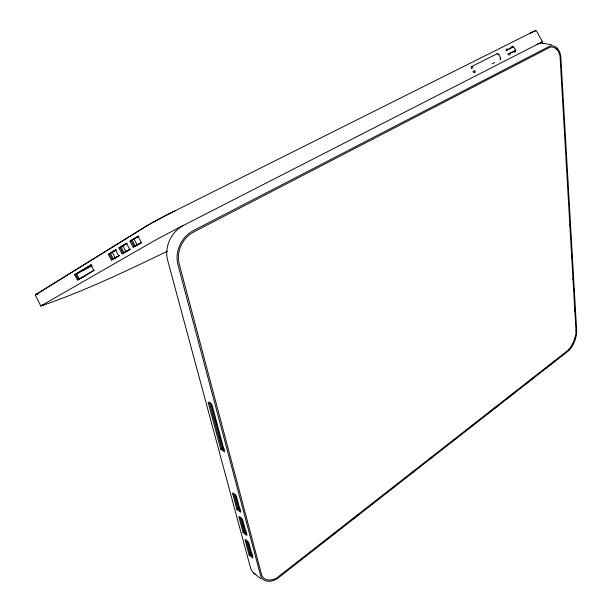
<?xml version="1.0" encoding="UTF-8"?>
<svg xmlns="http://www.w3.org/2000/svg" width="612" height="612" viewBox="0 0 612 612"><rect width="100%" height="100%" fill="white"/><g stroke="black" fill="none" stroke-linecap="round" stroke-linejoin="round"><path stroke-width="0.92" d="M513.797 47.132L512.856 46.963A1.063 0.765 73.8 0 0 511.77 46.359A1.591 1.14 62.9 0 1 513.506 47.269C518.907 51.324 510.722 52.716 507.83 53.971A1.599 1.147 63 0 0 509.582 54.873A1.071 0.757 73.4 0 0 509.842 53.519M507.799 49.511A1.063 0.765 57 0 0 506.575 48.975A1.599 1.147 62.8 0 0 506.277 50.918C508.304 49.641 509.773 47.774 512.856 46.963M500.593 57.597L500.333 57.78A1.607 1.17 62.9 0 1 500.027 59.739A1.071 0.765 56.7 0 0 500.142 58.454L500.593 57.597L498.765 54.705A1.607 1.17 62.7 0 0 496.998 53.795L471.73 66.517A1.637 1.216 62.5 0 0 471.393 68.521L472.824 67.878L472.954 67.083A1.094 0.757 57 0 0 471.73 66.509M515.319 50.115L515.052 50.306A1.591 1.14 63 0 1 514.753 52.242A1.063 0.773 56.7 0 0 514.883 50.957M499.048 54.567L498.084 54.414A1.079 0.757 73.4 0 0 496.998 53.795M314.599 549.002L316.098 547.824M332.66 534.873L335.667 532.517M352.229 519.573L355.235 517.216M356.742 516.038L358.25 514.86M371.798 504.273L374.804 501.917M376.311 500.738L377.818 499.56M391.366 488.965L394.373 486.609M410.935 473.665L414.691 470.72M430.504 458.365L434.26 455.42M452.329 441.29L453.829 440.112M455.336 438.942L456.843 437.764M469.633 427.757L473.397 424.812M474.904 423.634L476.411 422.456M489.202 412.457L492.966 409.512M494.473 408.334L495.98 407.156M506.514 398.917L515.549 391.856M526.083 383.617L535.118 376.548M545.652 368.309L555.436 360.659M562.206 355.365L563.713 354.187M249.16 555.115L244.984 539.554L248.694 542.423L252.848 558.014L249.16 555.115L251.976 552.996M243.117 532.593L238.825 516.589L242.559 519.404L246.835 535.446L243.117 532.593L245.993 530.482M236.905 509.429L232.491 492.974L236.255 495.728L240.646 512.229L236.905 509.429L239.828 507.34M220.756 449.208L224.566 451.847L211.982 404.608L208.126 402.107L220.756 449.208L222.653 447.946L224.176 448.994M540.159 42.985L540.312 42.794M541.957 42.037L542.408 41.738L536.38 30.768M74.641 274.803L90.913 264.92L93.881 270.382L77.487 280.021L74.641 274.803L92.336 265.807M108.347 254.332L115.584 249.933L118.743 255.755L111.445 260.046L108.347 254.332L116.311 249.895M118.866 247.944L126.508 243.301L129.744 249.291L122.048 253.812L118.866 247.944L126.707 243.591M129.974 241.197L138.044 236.293L141.364 242.451L133.232 247.233L129.974 241.197L138.924 236.186M91.089 264.912L75.605 274.314L78.443 279.531L77.487 280.021M115.829 249.895L109.372 253.812L112.47 259.526L119.172 255.663M126.806 243.224L119.921 247.409L123.096 253.276L130.295 249.13M138.32 236.24L131.044 240.654L134.303 246.69L141.869 242.321M91.242 264.92L76.538 273.839L79.376 279.057L85.183 276.081M116.028 249.872L110.374 253.307L113.472 259.014M127.074 243.171L120.939 246.896L124.114 252.756M138.564 236.201L132.085 240.133L135.344 246.162M42.611 305.051L43.238 304.677M148.112 225.117L36.628 294.127A18.322 0.428 -27.4 0 0 37.34 293.951M78.443 279.531L94.194 270.343M111.445 260.046L119.432 255.655M122.048 253.812L129.905 249.505M133.232 247.233L141.387 242.757M35.366 295.214L40.813 305.985L151.875 242.145A26.446 0.459 -27.6 0 1 183.332 225.445L542.408 41.738M509.459 53.519L515.105 50.658M492.147 63.839L494.664 62.554M175.009 210.788L170.687 212.968A25.421 0.834 -27.5 0 0 146.926 225.69L35.542 294.686A19.53 0.459 -27.4 0 0 37.653 293.882M507.577 49.817L513.231 46.971M44.271 304.378L40.851 306.023C84.395 291.128 126.034 271.185 167.42 251.195M529.9 33.377L532.027 32.329A18.873 0.467 -28.1 0 1 534.345 31.495M542.293 43.215L551.412 44.775M224 450.149L221.72 448.565L209.365 402.398M240.21 509.253L238.718 508.136L235.054 494.427M240.814 511.005L237.823 508.779L233.662 493.234M246.384 532.425L244.892 531.285L241.335 517.959M246.988 534.207L244.02 531.927L239.973 516.819M252.381 554.962L250.905 553.799L247.485 540.993M252.993 556.767L250.04 554.449L246.123 539.807M253.475 572.84L260.995 578.875M122.859 245.925L126.026 251.784M112.256 252.351L115.347 258.057M134.043 239.139L137.295 245.167M210.574 402.711L222.653 447.946M564.524 127.931L564.639 129.843M566.383 160.375L566.49 162.279M567.584 181.359L567.691 183.271M569.389 212.846L569.497 214.751M570.04 224.29L570.154 226.203M570.644 234.786L570.751 236.699M571.241 245.282L571.356 247.194M571.845 255.778L572.006 258.639M572.449 266.274L572.61 269.135M573.1 277.726L573.214 279.63M573.704 288.214L573.811 290.126M574.301 298.71L574.469 301.571M574.905 309.205L575.066 312.066M575.502 319.701L575.67 322.562M556.109 48.348A21.106 12.393 -76.7 0 1 557.325 49.702M575.548 335.514A18.046 9.578 -68.1 0 1 573.459 342.1M573.1 342.896A18.046 9.578 -68.1 0 1 568.617 349.896M183.332 225.445A26.5 20.869 -62.7 0 0 167.566 259.939L250.499 567.707A23.118 14.191 -55.5 0 0 255.816 574.377M537.214 44.263A20.938 12.424 -76.9 0 1 543.884 43.574M534.352 31.602A20.12 0.497 -28.1 0 0 532.968 31.809L170.373 213.19A23.845 0.78 -27.5 0 0 148.716 224.765M575.984 330.488L575.938 333.295A16.249 8.614 -68.1 0 1 568.816 349.689L277.037 577.736A21.022 12.76 -55.7 0 1 261.905 575.877L179.14 263.657L178.429 259.258A24.136 18.834 -62.9 0 1 189.705 234.549L193.545 232.078L550.096 47.201A19.026 11.161 -76.7 0 1 560.034 56.342L575.984 330.488M576.634 330.029L576.588 332.974A17.32 9.18 -68.1 0 1 568.999 350.439L277.075 578.814A22.415 13.609 -55.7 0 1 260.942 576.848L177.817 264.285L177.067 259.679A25.727 20.081 -62.9 0 1 189.1 233.31L193.132 230.724L550.18 45.961A20.28 11.896 -76.7 0 1 560.76 55.723L576.634 330.029M474.331 70.831L472.999 71.658A1.637 1.216 62.7 0 0 474.828 72.568A1.102 0.75 72.5 0 0 475.057 71.199L474.331 70.831"/></g></svg>
